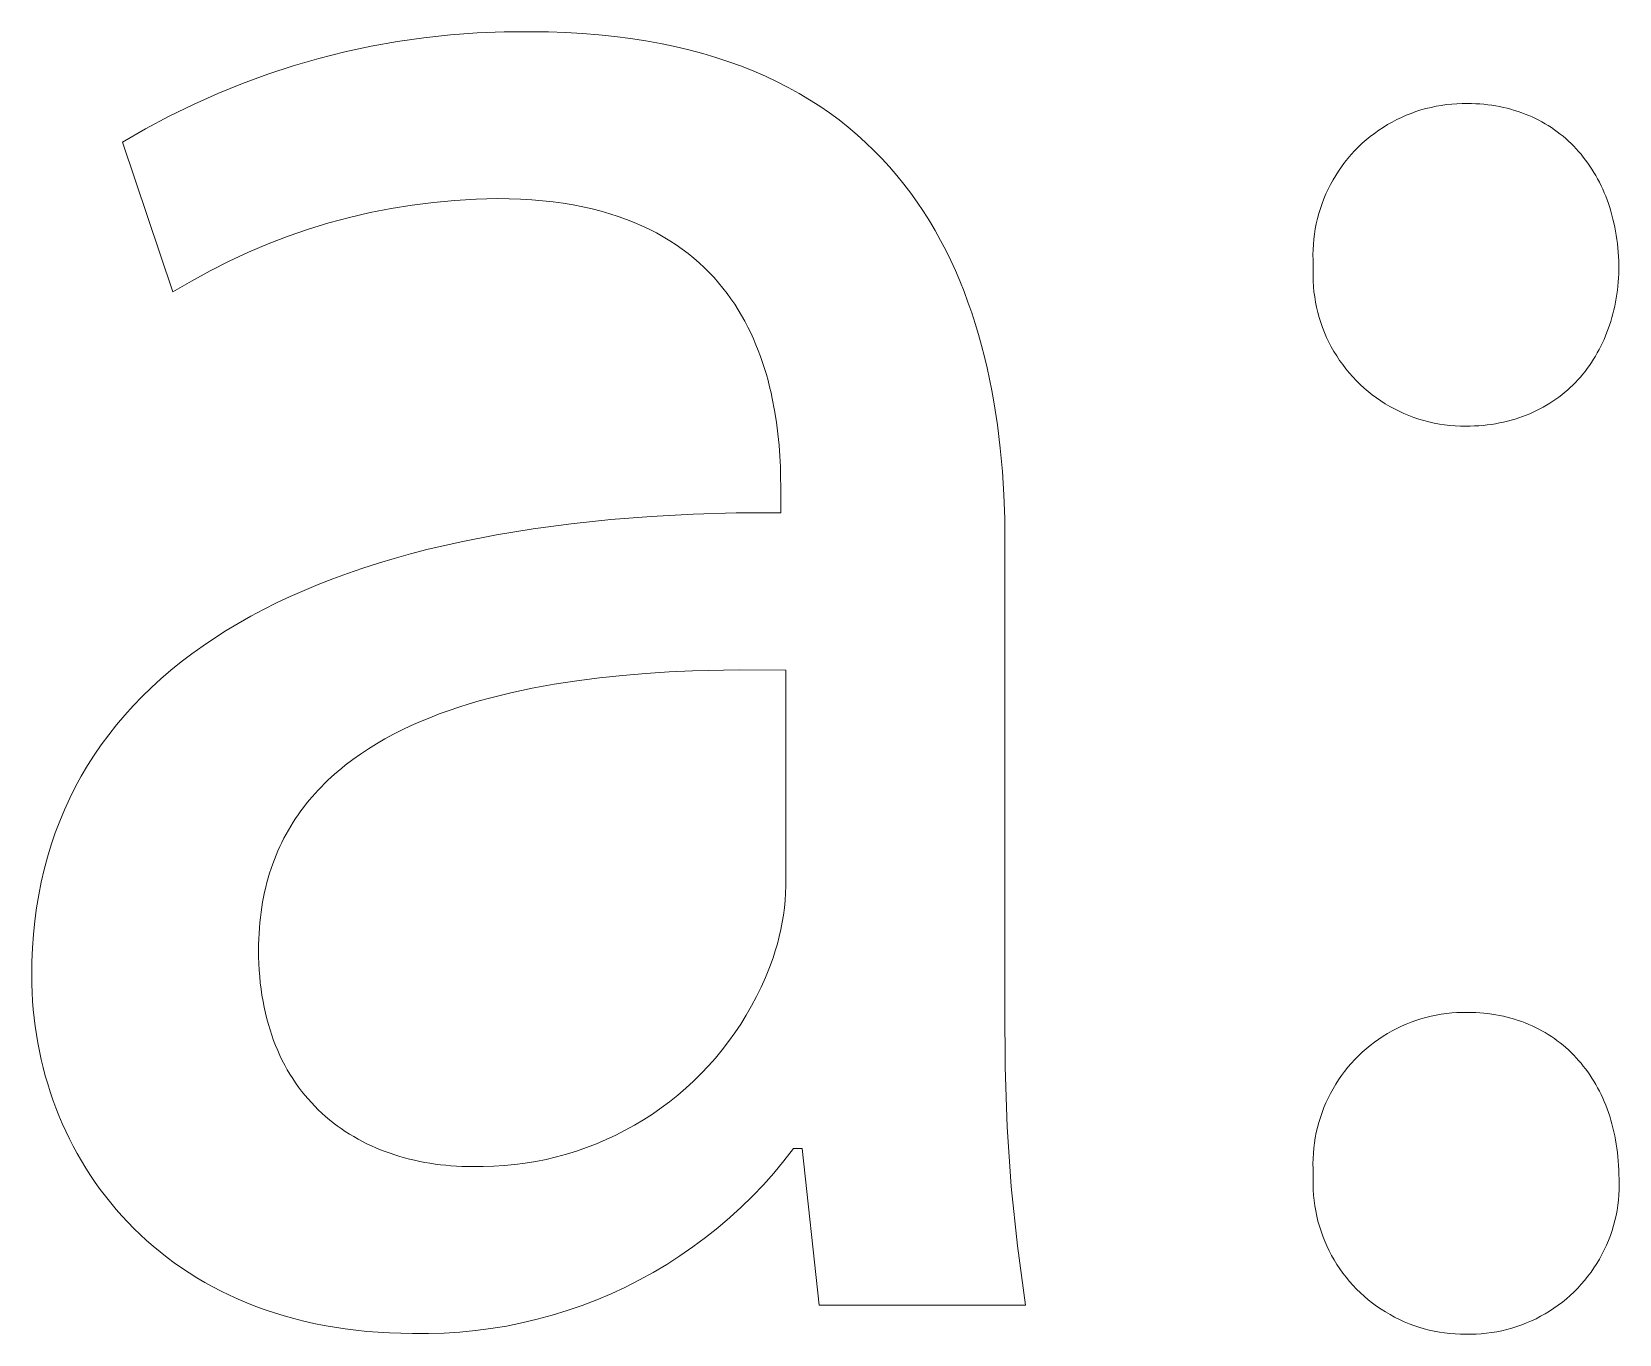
# Model space of a CAD drawing. Header units: millimetres. Extents: x -2542 to 6192, y -257 to 5845.
# Drawn here: x 5622.2 to 5676.2, y 121.4 to 165.7 of the extents above; entities that cross this region are included whole.
import ezdxf

# ---------------------------------------------------------------- set-up
doc = ezdxf.new("R2010")
doc.units = ezdxf.units.MM
doc.header["$MEASUREMENT"] = 0
doc.layers.add('Domyślny', color=7, linetype='Continuous', true_color=0x000000)

msp = doc.modelspace()

# ---------------------------------------------------------------- linework, layer by layer
at = {"layer": 'Domyślny', "color": 18, "lineweight": 15, "true_color": 0x000000}
for p, q in [((5635.548, 165.502), (5636.453, 165.6)), ((5636.453, 165.6), (5637.36, 165.666)), ((5637.36, 165.666), (5638.27, 165.701)), ((5638.27, 165.701), (5639.179, 165.705)), ((5639.179, 165.705), (5639.779, 165.698)), ((5639.779, 165.698), (5640.364, 165.679)), ((5640.364, 165.679), (5640.936, 165.647)), ((5640.936, 165.647), (5641.493, 165.603)), ((5641.493, 165.603), (5642.037, 165.547)), ((5632.863, 165.021), (5633.752, 165.212)), ((5633.752, 165.212), (5634.648, 165.373)), ((5634.648, 165.373), (5635.548, 165.502)), ((5642.037, 165.547), (5642.567, 165.479)), ((5642.567, 165.479), (5643.084, 165.4)), ((5643.084, 165.4), (5643.587, 165.308)), ((5643.587, 165.308), (5644.078, 165.206)), ((5644.078, 165.206), (5644.555, 165.092)), ((5644.555, 165.092), (5645.02, 164.968)), ((5630.242, 164.263), (5631.107, 164.546)), ((5631.107, 164.546), (5631.981, 164.798)), ((5631.981, 164.798), (5632.863, 165.021)), ((5645.02, 164.968), (5645.472, 164.833)), ((5645.472, 164.833), (5645.912, 164.687)), ((5645.912, 164.687), (5646.339, 164.532)), ((5646.339, 164.532), (5646.754, 164.366)), ((5629.388, 163.95), (5630.242, 164.263)), ((5646.754, 164.366), (5647.157, 164.191)), ((5647.157, 164.191), (5647.548, 164.006)), ((5647.548, 164.006), (5647.927, 163.811)), ((5627.714, 163.237), (5628.545, 163.608)), ((5628.545, 163.608), (5629.388, 163.95)), ((5647.927, 163.811), (5648.295, 163.608)), ((5648.295, 163.608), (5648.651, 163.395)), ((5626.897, 162.837), (5627.714, 163.237)), ((5648.651, 163.395), (5648.996, 163.174)), ((5648.996, 163.174), (5649.33, 162.944)), ((5649.33, 162.944), (5649.653, 162.706)), ((5668.923, 162.865), (5669.088, 162.931)), ((5669.088, 162.931), (5669.256, 162.991)), ((5669.256, 162.991), (5669.425, 163.046)), ((5669.425, 163.046), (5669.596, 163.094)), ((5669.596, 163.094), (5669.768, 163.136)), ((5669.768, 163.136), (5669.942, 163.173)), ((5669.942, 163.173), (5670.117, 163.203)), ((5670.117, 163.203), (5670.293, 163.228)), ((5670.293, 163.228), (5670.47, 163.246)), ((5670.47, 163.246), (5670.647, 163.258)), ((5670.647, 163.258), (5670.825, 163.265)), ((5670.825, 163.265), (5671.003, 163.265)), ((5671.003, 163.265), (5671.145, 163.263)), ((5671.145, 163.263), (5671.286, 163.258)), ((5671.286, 163.258), (5671.425, 163.25)), ((5671.425, 163.25), (5671.563, 163.238)), ((5671.563, 163.238), (5671.699, 163.224)), ((5671.699, 163.224), (5671.834, 163.206)), ((5671.834, 163.206), (5671.967, 163.185)), ((5671.967, 163.185), (5672.098, 163.161)), ((5672.098, 163.161), (5672.228, 163.134)), ((5672.228, 163.134), (5672.356, 163.104)), ((5672.356, 163.104), (5672.482, 163.07)), ((5672.482, 163.07), (5672.607, 163.034)), ((5672.607, 163.034), (5672.729, 162.995)), ((5672.729, 162.995), (5672.85, 162.953)), ((5672.85, 162.953), (5672.97, 162.908)), ((5672.97, 162.908), (5673.087, 162.86)), ((5625.306, 161.953), (5626.094, 162.409)), ((5626.094, 162.409), (5626.897, 162.837)), ((5649.653, 162.706), (5649.965, 162.459)), ((5649.965, 162.459), (5650.266, 162.205)), ((5667.989, 162.355), (5668.137, 162.454)), ((5668.137, 162.454), (5668.288, 162.547)), ((5668.288, 162.547), (5668.443, 162.635)), ((5668.443, 162.635), (5668.6, 162.717)), ((5668.6, 162.717), (5668.761, 162.794)), ((5668.761, 162.794), (5668.923, 162.865)), ((5673.087, 162.86), (5673.203, 162.809)), ((5673.203, 162.809), (5673.316, 162.755)), ((5673.316, 162.755), (5673.428, 162.699)), ((5673.428, 162.699), (5673.538, 162.64)), ((5673.538, 162.64), (5673.646, 162.578)), ((5673.646, 162.578), (5673.752, 162.514)), ((5673.752, 162.514), (5673.856, 162.447)), ((5673.856, 162.447), (5673.958, 162.377)), ((5673.958, 162.377), (5674.058, 162.304)), ((5627.022, 156.863), (5625.306, 161.953)), ((5650.266, 162.205), (5650.557, 161.943)), ((5650.557, 161.943), (5650.837, 161.674)), ((5667.304, 161.791), (5667.433, 161.913)), ((5667.433, 161.913), (5667.566, 162.031)), ((5667.566, 162.031), (5667.704, 162.144)), ((5667.704, 162.144), (5667.844, 162.252)), ((5667.844, 162.252), (5667.989, 162.355)), ((5674.058, 162.304), (5674.156, 162.229)), ((5674.156, 162.229), (5674.252, 162.152)), ((5674.252, 162.152), (5674.346, 162.072)), ((5674.346, 162.072), (5674.437, 161.989)), ((5674.437, 161.989), (5674.527, 161.904)), ((5674.527, 161.904), (5674.615, 161.817)), ((5650.837, 161.674), (5651.107, 161.398)), ((5651.107, 161.398), (5651.368, 161.114)), ((5666.832, 161.26), (5666.943, 161.399)), ((5666.943, 161.399), (5667.059, 161.534)), ((5667.059, 161.534), (5667.179, 161.665)), ((5667.179, 161.665), (5667.304, 161.791)), ((5674.615, 161.817), (5674.7, 161.727)), ((5674.7, 161.727), (5674.783, 161.635)), ((5674.783, 161.635), (5674.864, 161.54)), ((5674.864, 161.54), (5674.942, 161.443)), ((5674.942, 161.443), (5675.019, 161.344)), ((5675.019, 161.344), (5675.093, 161.243)), ((5651.368, 161.114), (5651.618, 160.823)), ((5651.618, 160.823), (5651.858, 160.526)), ((5666.438, 160.669), (5666.529, 160.822)), ((5666.529, 160.822), (5666.625, 160.972)), ((5666.625, 160.972), (5666.726, 161.118)), ((5666.726, 161.118), (5666.832, 161.26)), ((5675.093, 161.243), (5675.165, 161.139)), ((5675.165, 161.139), (5675.234, 161.034)), ((5675.234, 161.034), (5675.301, 160.926)), ((5675.301, 160.926), (5675.366, 160.816)), ((5675.366, 160.816), (5675.428, 160.704)), ((5651.858, 160.526), (5652.089, 160.223)), ((5652.089, 160.223), (5652.31, 159.913)), ((5666.197, 160.194), (5666.272, 160.355)), ((5666.272, 160.355), (5666.352, 160.514)), ((5666.352, 160.514), (5666.438, 160.669)), ((5675.428, 160.704), (5675.488, 160.59)), ((5675.488, 160.59), (5675.546, 160.473)), ((5675.546, 160.473), (5675.601, 160.355)), ((5675.601, 160.355), (5675.653, 160.235)), ((5675.653, 160.235), (5675.703, 160.113)), ((5634.436, 159.7), (5633.723, 159.56)), ((5635.152, 159.816), (5634.436, 159.7)), ((5635.872, 159.907), (5635.152, 159.816)), ((5636.595, 159.974), (5635.872, 159.907)), ((5637.319, 160.016), (5636.595, 159.974)), ((5638.045, 160.034), (5637.319, 160.016)), ((5638.446, 160.029), (5638.045, 160.034)), ((5638.835, 160.015), (5638.446, 160.029)), ((5639.214, 159.993), (5638.835, 160.015)), ((5639.581, 159.962), (5639.214, 159.993)), ((5639.938, 159.922), (5639.581, 159.962)), ((5640.285, 159.875), (5639.938, 159.922)), ((5640.621, 159.819), (5640.285, 159.875)), ((5640.947, 159.756), (5640.621, 159.819)), ((5641.263, 159.684), (5640.947, 159.756)), ((5641.569, 159.606), (5641.263, 159.684)), ((5652.31, 159.913), (5652.522, 159.597)), ((5665.955, 159.526), (5666.007, 159.696)), ((5666.007, 159.696), (5666.065, 159.864)), ((5666.065, 159.864), (5666.128, 160.03)), ((5666.128, 160.03), (5666.197, 160.194)), ((5675.703, 160.113), (5675.751, 159.989)), ((5675.751, 159.989), (5675.796, 159.863)), ((5675.796, 159.863), (5675.838, 159.735)), ((5675.838, 159.735), (5675.878, 159.605)), ((5632.316, 159.206), (5631.622, 158.994)), ((5633.017, 159.395), (5632.316, 159.206)), ((5633.723, 159.56), (5633.017, 159.395)), ((5641.865, 159.521), (5641.569, 159.606)), ((5642.152, 159.428), (5641.865, 159.521)), ((5642.429, 159.329), (5642.152, 159.428)), ((5642.697, 159.223), (5642.429, 159.329)), ((5642.956, 159.111), (5642.697, 159.223)), ((5652.522, 159.597), (5652.725, 159.275)), ((5652.725, 159.275), (5652.918, 158.948)), ((5665.836, 159.007), (5665.87, 159.181)), ((5665.87, 159.181), (5665.91, 159.355)), ((5665.91, 159.355), (5665.955, 159.526)), ((5675.878, 159.605), (5675.915, 159.474)), ((5675.915, 159.474), (5675.95, 159.341)), ((5675.95, 159.341), (5675.982, 159.206)), ((5675.982, 159.206), (5676.011, 159.069)), ((5630.935, 158.758), (5630.257, 158.498)), ((5631.622, 158.994), (5630.935, 158.758)), ((5643.206, 158.993), (5642.956, 159.111)), ((5643.447, 158.869), (5643.206, 158.993)), ((5643.679, 158.739), (5643.447, 158.869)), ((5643.903, 158.604), (5643.679, 158.739)), ((5644.118, 158.463), (5643.903, 158.604)), ((5652.918, 158.948), (5653.103, 158.615)), ((5653.103, 158.615), (5653.279, 158.278)), ((5665.77, 158.478), (5665.786, 158.655)), ((5665.786, 158.655), (5665.808, 158.831)), ((5665.808, 158.831), (5665.836, 159.007)), ((5676.011, 159.069), (5676.038, 158.931)), ((5676.038, 158.931), (5676.062, 158.791)), ((5676.062, 158.791), (5676.083, 158.649)), ((5676.083, 158.649), (5676.101, 158.506)), ((5629.589, 158.216), (5628.93, 157.911)), ((5630.257, 158.498), (5629.589, 158.216)), ((5644.326, 158.318), (5644.118, 158.463)), ((5644.525, 158.167), (5644.326, 158.318)), ((5644.716, 158.012), (5644.525, 158.167)), ((5653.279, 158.278), (5653.447, 157.935)), ((5665.756, 158.123), (5665.76, 158.301)), ((5665.759, 157.945), (5665.756, 158.123)), ((5665.76, 158.301), (5665.77, 158.478)), ((5676.101, 158.506), (5676.117, 158.362)), ((5676.117, 158.362), (5676.129, 158.215)), ((5676.129, 158.215), (5676.139, 158.068)), ((5676.139, 158.068), (5676.146, 157.919)), ((5628.282, 157.584), (5627.646, 157.234)), ((5628.93, 157.911), (5628.282, 157.584)), ((5644.9, 157.853), (5644.716, 158.012)), ((5645.076, 157.689), (5644.9, 157.853)), ((5645.244, 157.521), (5645.076, 157.689)), ((5645.406, 157.349), (5645.244, 157.521)), ((5653.447, 157.935), (5653.606, 157.588)), ((5653.606, 157.588), (5653.757, 157.236)), ((5665.758, 157.409), (5665.76, 157.588)), ((5665.768, 157.768), (5665.759, 157.945)), ((5665.76, 157.588), (5665.768, 157.768)), ((5676.149, 157.624), (5676.145, 157.481)), ((5676.146, 157.919), (5676.15, 157.768)), ((5676.15, 157.768), (5676.149, 157.624)), ((5627.646, 157.234), (5627.022, 156.863)), ((5645.56, 157.174), (5645.406, 157.349)), ((5645.707, 156.996), (5645.56, 157.174)), ((5645.847, 156.814), (5645.707, 156.996)), ((5653.757, 157.236), (5653.9, 156.879)), ((5665.763, 157.229), (5665.758, 157.409)), ((5665.774, 157.05), (5665.763, 157.229)), ((5665.791, 156.871), (5665.774, 157.05)), ((5676.114, 157.059), (5676.099, 156.921)), ((5676.127, 157.198), (5676.114, 157.059)), ((5676.137, 157.339), (5676.127, 157.198)), ((5676.145, 157.481), (5676.137, 157.339)), ((5645.981, 156.629), (5645.847, 156.814)), ((5646.108, 156.442), (5645.981, 156.629)), ((5646.229, 156.252), (5646.108, 156.442)), ((5653.9, 156.879), (5654.034, 156.519)), ((5654.034, 156.519), (5654.161, 156.154)), ((5665.814, 156.693), (5665.791, 156.871)), ((5665.844, 156.516), (5665.814, 156.693)), ((5665.88, 156.34), (5665.844, 156.516)), ((5676.035, 156.513), (5676.008, 156.38)), ((5676.059, 156.648), (5676.035, 156.513)), ((5676.08, 156.784), (5676.059, 156.648)), ((5676.099, 156.921), (5676.08, 156.784)), ((5646.344, 156.059), (5646.229, 156.252)), ((5646.453, 155.865), (5646.344, 156.059)), ((5654.161, 156.154), (5654.281, 155.786)), ((5665.921, 156.165), (5665.88, 156.34)), ((5665.969, 155.992), (5665.921, 156.165)), ((5666.023, 155.821), (5665.969, 155.992)), ((5675.912, 155.99), (5675.874, 155.863)), ((5675.947, 156.119), (5675.912, 155.99)), ((5675.979, 156.249), (5675.947, 156.119)), ((5676.008, 156.38), (5675.979, 156.249)), ((5646.556, 155.668), (5646.453, 155.865)), ((5646.653, 155.47), (5646.556, 155.668)), ((5646.744, 155.27), (5646.653, 155.47)), ((5654.281, 155.786), (5654.392, 155.415)), ((5654.392, 155.415), (5654.497, 155.04)), ((5666.083, 155.651), (5666.023, 155.821)), ((5666.149, 155.484), (5666.083, 155.651)), ((5666.22, 155.319), (5666.149, 155.484)), ((5675.697, 155.37), (5675.646, 155.251)), ((5675.745, 155.491), (5675.697, 155.37)), ((5675.791, 155.613), (5675.745, 155.491)), ((5675.834, 155.737), (5675.791, 155.613)), ((5675.874, 155.863), (5675.834, 155.737)), ((5646.83, 155.069), (5646.744, 155.27)), ((5646.911, 154.867), (5646.83, 155.069)), ((5646.987, 154.664), (5646.911, 154.867)), ((5654.497, 155.04), (5654.594, 154.662)), ((5666.298, 155.157), (5666.22, 155.319)), ((5666.38, 154.998), (5666.298, 155.157)), ((5666.469, 154.841), (5666.38, 154.998)), ((5666.562, 154.688), (5666.469, 154.841)), ((5675.479, 154.905), (5675.418, 154.793)), ((5675.537, 155.018), (5675.479, 154.905)), ((5675.593, 155.134), (5675.537, 155.018)), ((5675.646, 155.251), (5675.593, 155.134)), ((5647.057, 154.461), (5646.987, 154.664)), ((5647.123, 154.256), (5647.057, 154.461)), ((5654.594, 154.662), (5654.684, 154.281)), ((5654.684, 154.281), (5654.767, 153.898)), ((5666.662, 154.538), (5666.562, 154.688)), ((5666.766, 154.392), (5666.662, 154.538)), ((5666.875, 154.249), (5666.766, 154.392)), ((5675.149, 154.366), (5675.076, 154.264)), ((5675.22, 154.469), (5675.149, 154.366)), ((5675.288, 154.575), (5675.22, 154.469)), ((5675.354, 154.683), (5675.288, 154.575)), ((5675.418, 154.793), (5675.354, 154.683)), ((5647.185, 154.052), (5647.123, 154.256)), ((5647.241, 153.848), (5647.185, 154.052)), ((5647.294, 153.643), (5647.241, 153.848)), ((5654.767, 153.898), (5654.844, 153.512)), ((5666.989, 154.111), (5666.875, 154.249)), ((5667.108, 153.976), (5666.989, 154.111)), ((5667.231, 153.846), (5667.108, 153.976)), ((5667.359, 153.72), (5667.231, 153.846)), ((5674.673, 153.787), (5674.585, 153.698)), ((5674.758, 153.878), (5674.673, 153.787)), ((5674.841, 153.971), (5674.758, 153.878)), ((5674.922, 154.066), (5674.841, 153.971)), ((5675, 154.164), (5674.922, 154.066)), ((5675.076, 154.264), (5675, 154.164)), ((5647.342, 153.439), (5647.294, 153.643)), ((5647.386, 153.236), (5647.342, 153.439)), ((5647.463, 152.832), (5647.386, 153.236)), ((5654.844, 153.512), (5654.914, 153.124)), ((5667.492, 153.598), (5667.359, 153.72)), ((5667.628, 153.481), (5667.492, 153.598)), ((5667.768, 153.369), (5667.628, 153.481)), ((5667.913, 153.262), (5667.768, 153.369)), ((5668.061, 153.16), (5667.913, 153.262)), ((5674.01, 153.217), (5673.907, 153.146)), ((5674.112, 153.291), (5674.01, 153.217)), ((5674.211, 153.368), (5674.112, 153.291)), ((5674.308, 153.447), (5674.211, 153.368)), ((5674.403, 153.528), (5674.308, 153.447)), ((5674.495, 153.612), (5674.403, 153.528)), ((5674.585, 153.698), (5674.495, 153.612)), ((5647.526, 152.433), (5647.463, 152.832)), ((5654.914, 153.124), (5655.034, 152.342)), ((5668.212, 153.063), (5668.061, 153.16)), ((5668.367, 152.972), (5668.212, 153.063)), ((5668.524, 152.886), (5668.367, 152.972)), ((5668.685, 152.806), (5668.524, 152.886)), ((5668.848, 152.731), (5668.685, 152.806)), ((5669.014, 152.662), (5668.848, 152.731)), ((5669.182, 152.599), (5669.014, 152.662)), ((5672.999, 152.671), (5672.876, 152.625)), ((5673.12, 152.721), (5672.999, 152.671)), ((5673.239, 152.773), (5673.12, 152.721)), ((5673.355, 152.829), (5673.239, 152.773)), ((5673.47, 152.887), (5673.355, 152.829)), ((5673.582, 152.947), (5673.47, 152.887)), ((5673.693, 153.011), (5673.582, 152.947)), ((5673.801, 153.077), (5673.693, 153.011)), ((5673.907, 153.146), (5673.801, 153.077)), ((5647.576, 152.04), (5647.526, 152.433)), ((5655.034, 152.342), (5655.13, 151.554)), ((5669.352, 152.541), (5669.182, 152.599)), ((5669.525, 152.49), (5669.352, 152.541)), ((5669.698, 152.445), (5669.525, 152.49)), ((5669.874, 152.406), (5669.698, 152.445)), ((5670.05, 152.372), (5669.874, 152.406)), ((5670.228, 152.346), (5670.05, 152.372)), ((5670.406, 152.325), (5670.228, 152.346)), ((5670.585, 152.31), (5670.406, 152.325)), ((5670.765, 152.302), (5670.585, 152.31)), ((5670.944, 152.3), (5670.765, 152.302)), ((5671.095, 152.302), (5670.944, 152.3)), ((5671.243, 152.307), (5671.095, 152.302)), ((5671.39, 152.316), (5671.243, 152.307)), ((5671.535, 152.328), (5671.39, 152.316)), ((5671.678, 152.343), (5671.535, 152.328)), ((5671.819, 152.362), (5671.678, 152.343)), ((5671.958, 152.384), (5671.819, 152.362)), ((5672.095, 152.409), (5671.958, 152.384)), ((5672.23, 152.437), (5672.095, 152.409)), ((5672.363, 152.468), (5672.23, 152.437)), ((5672.494, 152.503), (5672.363, 152.468)), ((5672.624, 152.541), (5672.494, 152.503)), ((5672.751, 152.581), (5672.624, 152.541)), ((5672.876, 152.625), (5672.751, 152.581)), ((5647.614, 151.656), (5647.576, 152.04)), ((5647.641, 151.281), (5647.614, 151.656)), ((5647.659, 150.918), (5647.641, 151.281)), ((5655.13, 151.554), (5655.203, 150.761)), ((5647.669, 150.568), (5647.659, 150.918)), ((5647.672, 150.232), (5647.669, 150.568)), ((5655.203, 150.761), (5655.253, 149.965)), ((5647.672, 149.36), (5647.672, 150.232)), ((5655.253, 149.965), (5655.282, 149.168)), ((5639.265, 148.815), (5640.557, 148.987)), ((5640.557, 148.987), (5641.894, 149.128)), ((5641.894, 149.128), (5643.274, 149.235)), ((5643.274, 149.235), (5644.697, 149.31)), ((5644.697, 149.31), (5646.163, 149.351)), ((5646.163, 149.351), (5647.672, 149.36)), ((5655.282, 149.168), (5655.292, 148.371)), ((5635.653, 148.105), (5636.812, 148.374)), ((5636.812, 148.374), (5638.016, 148.61)), ((5638.016, 148.61), (5639.265, 148.815)), ((5655.292, 148.371), (5655.292, 132.55)), ((5634, 147.644), (5634.54, 147.805)), ((5634.54, 147.805), (5635.091, 147.959)), ((5635.091, 147.959), (5635.653, 148.105)), ((5632.45, 147.111), (5632.955, 147.297)), ((5632.955, 147.297), (5633.472, 147.474)), ((5633.472, 147.474), (5634, 147.644)), ((5631.004, 146.51), (5631.474, 146.718)), ((5631.474, 146.718), (5631.956, 146.919)), ((5631.956, 146.919), (5632.45, 147.111)), ((5630.098, 146.07), (5630.545, 146.294)), ((5630.545, 146.294), (5631.004, 146.51)), ((5629.24, 145.6), (5629.664, 145.839)), ((5629.664, 145.839), (5630.098, 146.07)), ((5628.043, 144.838), (5628.43, 145.1)), ((5628.43, 145.1), (5628.829, 145.354)), ((5628.829, 145.354), (5629.24, 145.6)), ((5627.304, 144.293), (5627.667, 144.569)), ((5627.667, 144.569), (5628.043, 144.838)), ((5626.953, 144.009), (5627.304, 144.293)), ((5646.265, 144.021), (5644.672, 143.986)), ((5647.846, 144.008), (5646.265, 144.021)), ((5626.288, 143.419), (5626.614, 143.718)), ((5626.614, 143.718), (5626.953, 144.009)), ((5639.979, 143.532), (5639.231, 143.395)), ((5640.741, 143.65), (5639.979, 143.532)), ((5641.513, 143.749), (5640.741, 143.65)), ((5642.294, 143.832), (5641.513, 143.749)), ((5643.083, 143.898), (5642.294, 143.832)), ((5643.876, 143.95), (5643.083, 143.898)), ((5644.672, 143.986), (5643.876, 143.95)), ((5647.846, 136.679), (5647.846, 144.008)), ((5625.671, 142.8), (5625.973, 143.113)), ((5625.973, 143.113), (5626.288, 143.419)), ((5637.428, 142.964), (5637.081, 142.862)), ((5637.779, 143.061), (5637.428, 142.964)), ((5638.497, 143.239), (5637.779, 143.061)), ((5639.231, 143.395), (5638.497, 143.239)), ((5625.104, 142.151), (5625.382, 142.479)), ((5625.382, 142.479), (5625.671, 142.8)), ((5636.072, 142.52), (5635.747, 142.394)), ((5636.403, 142.64), (5636.072, 142.52)), ((5636.739, 142.754), (5636.403, 142.64)), ((5637.081, 142.862), (5636.739, 142.754)), ((5624.84, 141.816), (5625.104, 142.151)), ((5634.811, 141.98), (5634.512, 141.829)), ((5635.117, 142.124), (5634.811, 141.98)), ((5635.429, 142.262), (5635.117, 142.124)), ((5635.747, 142.394), (5635.429, 142.262)), ((5624.347, 141.124), (5624.587, 141.474)), ((5624.587, 141.474), (5624.84, 141.816)), ((5633.66, 141.336), (5633.391, 141.157)), ((5633.936, 141.507), (5633.66, 141.336)), ((5634.221, 141.671), (5633.936, 141.507)), ((5634.512, 141.829), (5634.221, 141.671)), ((5624.12, 140.767), (5624.347, 141.124)), ((5633.13, 140.972), (5632.878, 140.78)), ((5633.391, 141.157), (5633.13, 140.972)), ((5623.703, 140.032), (5623.905, 140.403)), ((5623.905, 140.403), (5624.12, 140.767)), ((5632.285, 140.267), (5632.173, 140.159)), ((5632.399, 140.373), (5632.285, 140.267)), ((5632.515, 140.478), (5632.399, 140.373)), ((5632.634, 140.58), (5632.515, 140.478)), ((5632.755, 140.681), (5632.634, 140.58)), ((5632.878, 140.78), (5632.755, 140.681)), ((5623.514, 139.654), (5623.703, 140.032)), ((5631.749, 139.707), (5631.649, 139.589)), ((5631.852, 139.822), (5631.749, 139.707)), ((5631.956, 139.936), (5631.852, 139.822)), ((5632.063, 140.049), (5631.956, 139.936)), ((5632.173, 140.159), (5632.063, 140.049)), ((5623.174, 138.876), (5623.338, 139.268)), ((5623.338, 139.268), (5623.514, 139.654)), ((5631.365, 139.223), (5631.275, 139.097)), ((5631.457, 139.347), (5631.365, 139.223)), ((5631.552, 139.469), (5631.457, 139.347)), ((5631.649, 139.589), (5631.552, 139.469)), ((5623.023, 138.476), (5623.174, 138.876)), ((5631.022, 138.707), (5630.943, 138.573)), ((5631.104, 138.839), (5631.022, 138.707)), ((5631.188, 138.969), (5631.104, 138.839)), ((5631.275, 139.097), (5631.188, 138.969)), ((5622.885, 138.07), (5623.023, 138.476)), ((5630.722, 138.157), (5630.654, 138.015)), ((5630.793, 138.298), (5630.722, 138.157)), ((5630.866, 138.436), (5630.793, 138.298)), ((5630.943, 138.573), (5630.866, 138.436)), ((5622.648, 137.236), (5622.76, 137.657)), ((5622.76, 137.657), (5622.885, 138.07)), ((5630.467, 137.574), (5630.41, 137.422)), ((5630.526, 137.723), (5630.467, 137.574)), ((5630.589, 137.87), (5630.526, 137.723)), ((5630.654, 138.015), (5630.589, 137.87)), ((5622.549, 136.809), (5622.648, 137.236)), ((5630.307, 137.113), (5630.259, 136.955)), ((5630.357, 137.269), (5630.307, 137.113)), ((5630.41, 137.422), (5630.357, 137.269)), ((5622.463, 136.375), (5622.549, 136.809)), ((5630.135, 136.467), (5630.1, 136.3)), ((5630.173, 136.632), (5630.135, 136.467)), ((5630.215, 136.794), (5630.173, 136.632)), ((5630.259, 136.955), (5630.215, 136.794)), ((5647.838, 136.43), (5647.846, 136.679)), ((5622.33, 135.486), (5622.39, 135.934)), ((5622.39, 135.934), (5622.463, 136.375)), ((5630.04, 135.958), (5630.015, 135.784)), ((5630.068, 136.13), (5630.04, 135.958)), ((5630.1, 136.3), (5630.068, 136.13)), ((5647.765, 135.687), (5647.797, 135.934)), ((5647.797, 135.934), (5647.821, 136.182)), ((5647.821, 136.182), (5647.838, 136.43)), ((5622.284, 135.031), (5622.33, 135.486)), ((5629.974, 135.429), (5629.958, 135.247)), ((5629.993, 135.608), (5629.974, 135.429)), ((5630.015, 135.784), (5629.993, 135.608)), ((5647.677, 135.196), (5647.725, 135.441)), ((5647.725, 135.441), (5647.765, 135.687)), ((5622.25, 134.569), (5622.284, 135.031)), ((5629.938, 134.878), (5629.932, 134.689)), ((5629.946, 135.064), (5629.938, 134.878)), ((5629.958, 135.247), (5629.946, 135.064)), ((5647.559, 134.712), (5647.622, 134.953)), ((5647.622, 134.953), (5647.677, 135.196)), ((5622.23, 134.101), (5622.25, 134.569)), ((5629.932, 134.689), (5629.931, 134.498)), ((5629.931, 134.498), (5629.933, 134.267)), ((5647.41, 134.236), (5647.488, 134.473)), ((5647.488, 134.473), (5647.559, 134.712)), ((5622.224, 133.626), (5622.23, 134.101)), ((5629.933, 134.267), (5629.94, 134.039)), ((5629.94, 134.039), (5629.952, 133.816)), ((5629.952, 133.816), (5629.969, 133.596)), ((5647.152, 133.566), (5647.287, 133.899)), ((5647.287, 133.899), (5647.41, 134.236)), ((5622.227, 133.338), (5622.224, 133.626)), ((5622.236, 133.051), (5622.227, 133.338)), ((5629.969, 133.596), (5629.99, 133.38)), ((5629.99, 133.38), (5630.016, 133.167)), ((5646.848, 132.915), (5647.006, 133.238)), ((5647.006, 133.238), (5647.152, 133.566)), ((5622.253, 132.764), (5622.236, 133.051)), ((5622.275, 132.478), (5622.253, 132.764)), ((5630.016, 133.167), (5630.046, 132.959)), ((5630.046, 132.959), (5630.081, 132.754)), ((5630.081, 132.754), (5630.12, 132.553)), ((5646.68, 132.597), (5646.848, 132.915)), ((5622.304, 132.192), (5622.275, 132.478)), ((5622.339, 131.908), (5622.304, 132.192)), ((5630.12, 132.553), (5630.163, 132.356)), ((5630.163, 132.356), (5630.211, 132.162)), ((5630.211, 132.162), (5630.263, 131.972)), ((5646.312, 131.98), (5646.502, 132.286)), ((5646.502, 132.286), (5646.68, 132.597)), ((5655.292, 132.55), (5655.293, 130.518)), ((5669.256, 132.104), (5669.425, 132.159)), ((5669.425, 132.159), (5669.596, 132.207)), ((5669.596, 132.207), (5669.768, 132.25)), ((5669.768, 132.25), (5669.942, 132.286)), ((5669.942, 132.286), (5670.117, 132.317)), ((5670.117, 132.317), (5670.293, 132.341)), ((5670.293, 132.341), (5670.47, 132.359)), ((5670.47, 132.359), (5670.647, 132.372)), ((5670.647, 132.372), (5670.825, 132.378)), ((5670.825, 132.378), (5671.003, 132.378)), ((5671.003, 132.378), (5671.145, 132.376)), ((5671.145, 132.376), (5671.286, 132.371)), ((5671.286, 132.371), (5671.425, 132.363)), ((5671.425, 132.363), (5671.563, 132.352)), ((5671.563, 132.352), (5671.699, 132.337)), ((5671.699, 132.337), (5671.834, 132.319)), ((5671.834, 132.319), (5671.967, 132.298)), ((5671.967, 132.298), (5672.098, 132.274)), ((5672.098, 132.274), (5672.228, 132.247)), ((5672.228, 132.247), (5672.356, 132.217)), ((5672.356, 132.217), (5672.482, 132.184)), ((5672.482, 132.184), (5672.607, 132.147)), ((5622.381, 131.624), (5622.339, 131.908)), ((5622.429, 131.341), (5622.381, 131.624)), ((5630.263, 131.972), (5630.319, 131.786)), ((5630.319, 131.786), (5630.379, 131.604)), ((5645.903, 131.39), (5646.113, 131.681)), ((5646.113, 131.681), (5646.312, 131.98)), ((5668.137, 131.567), (5668.288, 131.66)), ((5668.288, 131.66), (5668.443, 131.748)), ((5668.443, 131.748), (5668.6, 131.83)), ((5668.6, 131.83), (5668.761, 131.907)), ((5668.761, 131.907), (5668.923, 131.979)), ((5668.923, 131.979), (5669.088, 132.044)), ((5669.088, 132.044), (5669.256, 132.104)), ((5672.607, 132.147), (5672.729, 132.108)), ((5672.729, 132.108), (5672.85, 132.066)), ((5672.85, 132.066), (5672.97, 132.021)), ((5672.97, 132.021), (5673.087, 131.973)), ((5673.087, 131.973), (5673.203, 131.922)), ((5673.203, 131.922), (5673.316, 131.869)), ((5673.316, 131.869), (5673.428, 131.812)), ((5673.428, 131.812), (5673.538, 131.753)), ((5673.538, 131.753), (5673.646, 131.691)), ((5673.646, 131.691), (5673.752, 131.627)), ((5673.752, 131.627), (5673.856, 131.56)), ((5622.483, 131.06), (5622.429, 131.341)), ((5630.379, 131.604), (5630.443, 131.425)), ((5630.443, 131.425), (5630.511, 131.25)), ((5630.511, 131.25), (5630.582, 131.079)), ((5630.582, 131.079), (5630.658, 130.912)), ((5645.455, 130.828), (5645.684, 131.105)), ((5645.684, 131.105), (5645.903, 131.39)), ((5667.433, 131.026), (5667.566, 131.144)), ((5667.566, 131.144), (5667.704, 131.257)), ((5667.704, 131.257), (5667.844, 131.365)), ((5667.844, 131.365), (5667.989, 131.469)), ((5667.989, 131.469), (5668.137, 131.567)), ((5673.856, 131.56), (5673.958, 131.49)), ((5673.958, 131.49), (5674.058, 131.417)), ((5674.058, 131.417), (5674.156, 131.342)), ((5674.156, 131.342), (5674.252, 131.265)), ((5674.252, 131.265), (5674.346, 131.185)), ((5674.346, 131.185), (5674.437, 131.102)), ((5674.437, 131.102), (5674.527, 131.017)), ((5622.544, 130.78), (5622.483, 131.06)), ((5622.612, 130.502), (5622.544, 130.78)), ((5630.658, 130.912), (5630.737, 130.748)), ((5630.737, 130.748), (5630.82, 130.588)), ((5630.82, 130.588), (5630.907, 130.431)), ((5644.969, 130.299), (5645.216, 130.559)), ((5645.216, 130.559), (5645.455, 130.828)), ((5666.943, 130.512), (5667.059, 130.647)), ((5667.059, 130.647), (5667.179, 130.778)), ((5667.179, 130.778), (5667.304, 130.904)), ((5667.304, 130.904), (5667.433, 131.026)), ((5674.527, 131.017), (5674.615, 130.93)), ((5674.615, 130.93), (5674.7, 130.84)), ((5674.7, 130.84), (5674.783, 130.748)), ((5674.783, 130.748), (5674.864, 130.653)), ((5674.864, 130.653), (5674.942, 130.557)), ((5674.942, 130.557), (5675.019, 130.458)), ((5622.685, 130.225), (5622.612, 130.502)), ((5622.765, 129.95), (5622.685, 130.225)), ((5630.907, 130.431), (5630.997, 130.279)), ((5630.997, 130.279), (5631.091, 130.13)), ((5631.091, 130.13), (5631.188, 129.984)), ((5644.449, 129.804), (5644.713, 130.047)), ((5644.713, 130.047), (5644.969, 130.299)), ((5655.293, 130.518), (5655.363, 128.488)), ((5666.529, 129.935), (5666.625, 130.085)), ((5666.625, 130.085), (5666.726, 130.231)), ((5666.726, 130.231), (5666.832, 130.373)), ((5666.832, 130.373), (5666.943, 130.512)), ((5675.019, 130.458), (5675.093, 130.356)), ((5675.093, 130.356), (5675.165, 130.253)), ((5675.165, 130.253), (5675.234, 130.147)), ((5675.234, 130.147), (5675.301, 130.039)), ((5675.301, 130.039), (5675.366, 129.929)), ((5622.852, 129.677), (5622.765, 129.95)), ((5622.944, 129.406), (5622.852, 129.677)), ((5631.188, 129.984), (5631.289, 129.843)), ((5631.289, 129.843), (5631.393, 129.705)), ((5631.393, 129.705), (5631.5, 129.571)), ((5631.5, 129.571), (5631.611, 129.44)), ((5643.896, 129.345), (5644.176, 129.569)), ((5644.176, 129.569), (5644.449, 129.804)), ((5666.197, 129.307), (5666.272, 129.468)), ((5666.272, 129.468), (5666.352, 129.627)), ((5666.352, 129.627), (5666.438, 129.783)), ((5666.438, 129.783), (5666.529, 129.935)), ((5675.366, 129.929), (5675.428, 129.817)), ((5675.428, 129.817), (5675.488, 129.703)), ((5675.488, 129.703), (5675.546, 129.587)), ((5675.546, 129.587), (5675.601, 129.468)), ((5675.601, 129.468), (5675.653, 129.348)), ((5623.043, 129.137), (5622.944, 129.406)), ((5623.149, 128.871), (5623.043, 129.137)), ((5631.611, 129.44), (5631.724, 129.313)), ((5631.724, 129.313), (5631.841, 129.19)), ((5631.841, 129.19), (5631.96, 129.07)), ((5631.96, 129.07), (5632.083, 128.954)), ((5632.083, 128.954), (5632.208, 128.842)), ((5643.011, 128.73), (5643.313, 128.925)), ((5643.313, 128.925), (5643.608, 129.13)), ((5643.608, 129.13), (5643.896, 129.345)), ((5666.007, 128.809), (5666.065, 128.977)), ((5666.065, 128.977), (5666.128, 129.143)), ((5666.128, 129.143), (5666.197, 129.307)), ((5675.653, 129.348), (5675.703, 129.226)), ((5675.703, 129.226), (5675.751, 129.102)), ((5675.751, 129.102), (5675.796, 128.976)), ((5675.796, 128.976), (5675.838, 128.848)), ((5623.261, 128.607), (5623.149, 128.871)), ((5623.379, 128.345), (5623.261, 128.607)), ((5632.208, 128.842), (5632.337, 128.733)), ((5632.337, 128.733), (5632.468, 128.628)), ((5632.468, 128.628), (5632.602, 128.526)), ((5632.602, 128.526), (5632.738, 128.429)), ((5632.738, 128.429), (5632.877, 128.334)), ((5642.388, 128.371), (5642.703, 128.545)), ((5642.703, 128.545), (5643.011, 128.73)), ((5655.363, 128.488), (5655.503, 126.461)), ((5665.87, 128.295), (5665.91, 128.468)), ((5665.91, 128.468), (5665.955, 128.639)), ((5665.955, 128.639), (5666.007, 128.809)), ((5675.838, 128.848), (5675.878, 128.719)), ((5675.878, 128.719), (5675.915, 128.587)), ((5675.915, 128.587), (5675.95, 128.454)), ((5675.95, 128.454), (5675.982, 128.319)), ((5623.503, 128.087), (5623.379, 128.345)), ((5623.634, 127.831), (5623.503, 128.087)), ((5632.877, 128.334), (5633.019, 128.244)), ((5633.019, 128.244), (5633.163, 128.157)), ((5633.163, 128.157), (5633.309, 128.073)), ((5633.309, 128.073), (5633.458, 127.994)), ((5633.458, 127.994), (5633.609, 127.917)), ((5633.609, 127.917), (5633.763, 127.845)), ((5633.763, 127.845), (5633.918, 127.776)), ((5641.077, 127.785), (5641.412, 127.915)), ((5641.412, 127.915), (5641.743, 128.056)), ((5641.743, 128.056), (5642.068, 128.208)), ((5642.068, 128.208), (5642.388, 128.371)), ((5665.786, 127.768), (5665.808, 127.945)), ((5665.808, 127.945), (5665.836, 128.12)), ((5665.836, 128.12), (5665.87, 128.295)), ((5675.982, 128.319), (5676.011, 128.182)), ((5676.011, 128.182), (5676.038, 128.044)), ((5676.038, 128.044), (5676.062, 127.904)), ((5676.062, 127.904), (5676.083, 127.763)), ((5623.771, 127.578), (5623.634, 127.831)), ((5623.914, 127.329), (5623.771, 127.578)), ((5624.064, 127.082), (5623.914, 127.329)), ((5633.918, 127.776), (5634.076, 127.71)), ((5634.076, 127.71), (5634.235, 127.649)), ((5634.235, 127.649), (5634.397, 127.59)), ((5634.397, 127.59), (5634.56, 127.536)), ((5634.56, 127.536), (5634.726, 127.484)), ((5634.726, 127.484), (5634.893, 127.437)), ((5634.893, 127.437), (5635.062, 127.393)), ((5635.062, 127.393), (5635.232, 127.352)), ((5635.232, 127.352), (5635.405, 127.315)), ((5635.405, 127.315), (5635.578, 127.282)), ((5638.992, 127.253), (5639.347, 127.312)), ((5639.347, 127.312), (5639.699, 127.383)), ((5639.699, 127.383), (5640.048, 127.466)), ((5640.048, 127.466), (5640.395, 127.561)), ((5640.395, 127.561), (5640.738, 127.667)), ((5640.738, 127.667), (5641.077, 127.785)), ((5647.78, 127.33), (5647.438, 126.92)), ((5648.108, 127.751), (5647.78, 127.33)), ((5648.399, 127.751), (5648.108, 127.751)), ((5648.98, 122.428), (5648.399, 127.751)), ((5665.756, 127.236), (5665.76, 127.414)), ((5665.76, 127.414), (5665.77, 127.591)), ((5665.77, 127.591), (5665.786, 127.768)), ((5676.083, 127.763), (5676.101, 127.62)), ((5676.101, 127.62), (5676.117, 127.475)), ((5676.117, 127.475), (5676.129, 127.329)), ((5676.129, 127.329), (5676.139, 127.181)), ((5624.22, 126.839), (5624.064, 127.082)), ((5624.382, 126.6), (5624.22, 126.839)), ((5635.578, 127.282), (5635.754, 127.252)), ((5635.754, 127.252), (5635.93, 127.226)), ((5635.93, 127.226), (5636.108, 127.203)), ((5636.108, 127.203), (5636.288, 127.184)), ((5636.288, 127.184), (5636.468, 127.168)), ((5636.468, 127.168), (5636.65, 127.156)), ((5636.65, 127.156), (5636.833, 127.147)), ((5636.833, 127.147), (5637.017, 127.142)), ((5637.017, 127.142), (5637.202, 127.14)), ((5637.202, 127.14), (5637.561, 127.138)), ((5637.561, 127.138), (5637.92, 127.149)), ((5637.92, 127.149), (5638.279, 127.171)), ((5638.279, 127.171), (5638.636, 127.206)), ((5638.636, 127.206), (5638.992, 127.253)), ((5647.438, 126.92), (5647.083, 126.522)), ((5665.759, 127.059), (5665.756, 127.236)), ((5665.768, 126.881), (5665.759, 127.059)), ((5665.76, 126.702), (5665.768, 126.881)), ((5676.139, 127.181), (5676.146, 127.032)), ((5676.146, 127.032), (5676.15, 126.881)), ((5676.15, 126.881), (5676.16, 126.705)), ((5624.551, 126.364), (5624.382, 126.6)), ((5624.726, 126.132), (5624.551, 126.364)), ((5647.083, 126.522), (5646.714, 126.136)), ((5655.503, 126.461), (5655.712, 124.441)), ((5665.76, 126.523), (5665.76, 126.702)), ((5665.765, 126.344), (5665.76, 126.523)), ((5665.776, 126.166), (5665.765, 126.344)), ((5676.16, 126.352), (5676.151, 126.175)), ((5676.16, 126.705), (5676.163, 126.528)), ((5676.163, 126.528), (5676.16, 126.352)), ((5624.907, 125.905), (5624.726, 126.132)), ((5625.094, 125.681), (5624.907, 125.905)), ((5625.288, 125.461), (5625.094, 125.681)), ((5646.333, 125.764), (5645.938, 125.404)), ((5646.714, 126.136), (5646.333, 125.764)), ((5665.794, 125.987), (5665.776, 126.166)), ((5665.818, 125.81), (5665.794, 125.987)), ((5665.848, 125.633), (5665.818, 125.81)), ((5676.114, 125.824), (5676.087, 125.65)), ((5676.135, 125.999), (5676.114, 125.824)), ((5676.151, 126.175), (5676.135, 125.999)), ((5625.488, 125.246), (5625.288, 125.461)), ((5625.694, 125.035), (5625.488, 125.246)), ((5645.938, 125.404), (5645.532, 125.058)), ((5665.885, 125.458), (5665.848, 125.633)), ((5665.927, 125.284), (5665.885, 125.458)), ((5665.975, 125.112), (5665.927, 125.284)), ((5676.014, 125.304), (5675.969, 125.133)), ((5676.053, 125.476), (5676.014, 125.304)), ((5676.087, 125.65), (5676.053, 125.476)), ((5625.907, 124.829), (5625.694, 125.035)), ((5626.126, 124.628), (5625.907, 124.829)), ((5626.351, 124.431), (5626.126, 124.628)), ((5645.115, 124.725), (5644.686, 124.408)), ((5645.532, 125.058), (5645.115, 124.725)), ((5666.03, 124.941), (5665.975, 125.112)), ((5666.09, 124.772), (5666.03, 124.941)), ((5666.156, 124.606), (5666.09, 124.772)), ((5666.228, 124.442), (5666.156, 124.606)), ((5675.797, 124.632), (5675.729, 124.47)), ((5675.86, 124.797), (5675.797, 124.632)), ((5675.917, 124.964), (5675.86, 124.797)), ((5675.969, 125.133), (5675.917, 124.964)), ((5626.582, 124.24), (5626.351, 124.431)), ((5626.82, 124.054), (5626.582, 124.24)), ((5644.247, 124.104), (5643.798, 123.816)), ((5644.686, 124.408), (5644.247, 124.104)), ((5655.712, 124.441), (5655.99, 122.428)), ((5666.305, 124.281), (5666.228, 124.442)), ((5666.388, 124.122), (5666.305, 124.281)), ((5666.477, 123.966), (5666.388, 124.122)), ((5675.575, 124.152), (5675.49, 123.997)), ((5675.654, 124.309), (5675.575, 124.152)), ((5675.729, 124.47), (5675.654, 124.309)), ((5627.063, 123.873), (5626.82, 124.054)), ((5627.313, 123.697), (5627.063, 123.873)), ((5627.569, 123.527), (5627.313, 123.697)), ((5627.832, 123.363), (5627.569, 123.527)), ((5643.34, 123.543), (5642.872, 123.286)), ((5643.798, 123.816), (5643.34, 123.543)), ((5666.571, 123.814), (5666.477, 123.966)), ((5666.67, 123.665), (5666.571, 123.814)), ((5666.774, 123.519), (5666.67, 123.665)), ((5675.203, 123.552), (5675.097, 123.411)), ((5675.303, 123.697), (5675.203, 123.552)), ((5675.399, 123.845), (5675.303, 123.697)), ((5675.49, 123.997), (5675.399, 123.845)), ((5628.1, 123.205), (5627.832, 123.363)), ((5628.375, 123.052), (5628.1, 123.205)), ((5628.656, 122.906), (5628.375, 123.052)), ((5642.396, 123.045), (5641.912, 122.82)), ((5642.872, 123.286), (5642.396, 123.045)), ((5666.883, 123.377), (5666.774, 123.519)), ((5666.997, 123.239), (5666.883, 123.377)), ((5667.116, 123.105), (5666.997, 123.239)), ((5667.24, 122.976), (5667.116, 123.105)), ((5674.751, 123.01), (5674.627, 122.884)), ((5674.871, 123.139), (5674.751, 123.01)), ((5674.986, 123.273), (5674.871, 123.139)), ((5675.097, 123.411), (5674.986, 123.273)), ((5628.943, 122.766), (5628.656, 122.906)), ((5629.237, 122.632), (5628.943, 122.766)), ((5629.536, 122.505), (5629.237, 122.632)), ((5629.842, 122.385), (5629.536, 122.505)), ((5641.421, 122.612), (5640.923, 122.421)), ((5641.912, 122.82), (5641.421, 122.612)), ((5667.368, 122.85), (5667.24, 122.976)), ((5667.5, 122.73), (5667.368, 122.85)), ((5667.636, 122.614), (5667.5, 122.73)), ((5667.776, 122.502), (5667.636, 122.614)), ((5667.92, 122.396), (5667.776, 122.502)), ((5674.229, 122.535), (5674.088, 122.428)), ((5674.366, 122.647), (5674.229, 122.535)), ((5674.498, 122.763), (5674.366, 122.647)), ((5674.627, 122.884), (5674.498, 122.763)), ((5630.154, 122.271), (5629.842, 122.385)), ((5630.472, 122.164), (5630.154, 122.271)), ((5630.796, 122.065), (5630.472, 122.164)), ((5631.127, 121.972), (5630.796, 122.065)), ((5631.463, 121.887), (5631.127, 121.972)), ((5639.394, 121.949), (5638.875, 121.826)), ((5639.909, 122.089), (5639.394, 121.949)), ((5640.419, 122.246), (5639.909, 122.089)), ((5640.923, 122.421), (5640.419, 122.246)), ((5655.99, 122.428), (5648.98, 122.428)), ((5668.068, 122.295), (5667.92, 122.396)), ((5668.219, 122.198), (5668.068, 122.295)), ((5668.374, 122.108), (5668.219, 122.198)), ((5668.531, 122.022), (5668.374, 122.108)), ((5668.691, 121.943), (5668.531, 122.022)), ((5668.854, 121.868), (5668.691, 121.943)), ((5673.335, 121.969), (5673.176, 121.894)), ((5673.492, 122.05), (5673.335, 121.969)), ((5673.646, 122.137), (5673.492, 122.05)), ((5673.797, 122.229), (5673.646, 122.137)), ((5673.944, 122.326), (5673.797, 122.229)), ((5674.088, 122.428), (5673.944, 122.326)), ((5631.806, 121.809), (5631.463, 121.887)), ((5632.155, 121.739), (5631.806, 121.809)), ((5632.51, 121.677), (5632.155, 121.739)), ((5632.871, 121.623), (5632.51, 121.677)), ((5633.238, 121.576), (5632.871, 121.623)), ((5633.611, 121.538), (5633.238, 121.576)), ((5633.991, 121.508), (5633.611, 121.538)), ((5634.376, 121.486), (5633.991, 121.508)), ((5634.768, 121.473), (5634.376, 121.486)), ((5635.166, 121.469), (5634.768, 121.473)), ((5635.699, 121.466), (5635.166, 121.469)), ((5636.233, 121.481), (5635.699, 121.466)), ((5636.765, 121.514), (5636.233, 121.481)), ((5637.296, 121.565), (5636.765, 121.514)), ((5637.825, 121.634), (5637.296, 121.565)), ((5638.352, 121.721), (5637.825, 121.634)), ((5638.875, 121.826), (5638.352, 121.721)), ((5669.02, 121.8), (5668.854, 121.868)), ((5669.187, 121.737), (5669.02, 121.8)), ((5669.357, 121.68), (5669.187, 121.737)), ((5669.529, 121.63), (5669.357, 121.68)), ((5669.702, 121.585), (5669.529, 121.63)), ((5669.877, 121.546), (5669.702, 121.585)), ((5670.053, 121.513), (5669.877, 121.546)), ((5670.23, 121.487), (5670.053, 121.513)), ((5670.408, 121.466), (5670.23, 121.487)), ((5670.586, 121.452), (5670.408, 121.466)), ((5670.765, 121.444), (5670.586, 121.452)), ((5670.944, 121.443), (5670.765, 121.444)), ((5671.121, 121.441), (5670.944, 121.443)), ((5671.298, 121.445), (5671.121, 121.441)), ((5671.474, 121.456), (5671.298, 121.445)), ((5671.65, 121.473), (5671.474, 121.456)), ((5671.825, 121.496), (5671.65, 121.473)), ((5671.999, 121.525), (5671.825, 121.496)), ((5672.172, 121.56), (5671.999, 121.525)), ((5672.344, 121.601), (5672.172, 121.56)), ((5672.514, 121.648), (5672.344, 121.601)), ((5672.682, 121.701), (5672.514, 121.648)), ((5672.849, 121.759), (5672.682, 121.701)), ((5673.013, 121.824), (5672.849, 121.759)), ((5673.176, 121.894), (5673.013, 121.824))]:
    msp.add_line(p, q, dxfattribs=at)

doc.saveas('drawing.dxf')
